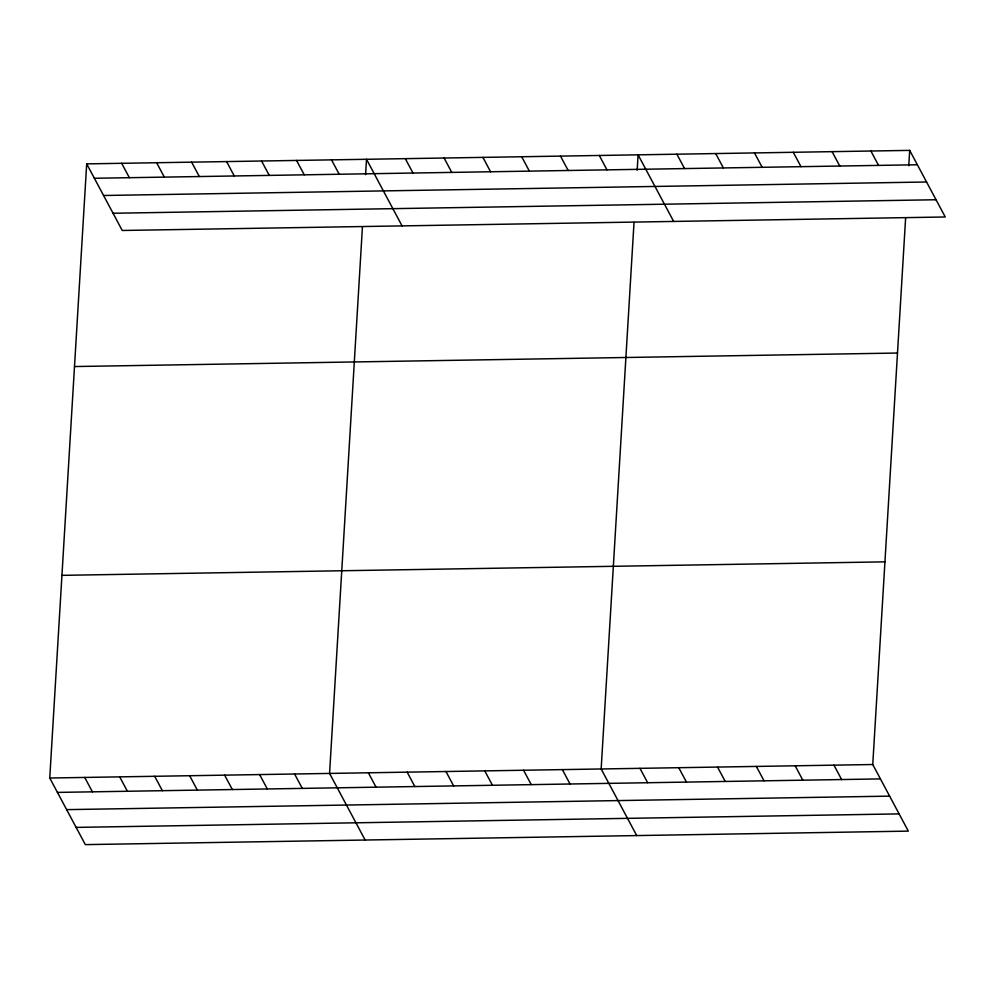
<?xml version="1.0" encoding="UTF-8"?>
<svg xmlns="http://www.w3.org/2000/svg" width="995" height="995" viewBox="0 0 995 995"><rect width="100%" height="100%" fill="white"/><g stroke="black" fill="none" stroke-linecap="round" stroke-linejoin="round"><path stroke-width="1.49" d="M905.624 217.93L872.752 764.521L908.311 831.123L85.321 844.618L49.75 778.015L86.689 163.876L909.691 150.382L945.25 216.985L122.248 230.479L86.689 163.876M362.441 226.835L329.569 773.426L365.14 840.029M365.588 174.635L366.508 159.287L402.067 225.89M634.026 222.382L601.154 768.973L636.725 835.576M637.173 170.182L638.093 154.834L673.665 221.437M908.758 165.73L909.691 150.382M94.363 178.267L917.365 164.76M103.567 195.493L926.569 181.998M113.044 213.253L936.046 199.746M74.501 366.546L897.49 353.038M61.939 575.346L884.941 561.852M49.75 778.015L872.752 764.521M57.436 792.406L880.426 778.911M66.628 809.631L889.629 796.137M76.117 827.392L899.107 813.898M870.886 151.016L878.573 165.394M832.094 151.65L839.768 166.041M793.289 152.285L800.975 166.675M754.496 152.919L762.17 167.309M715.691 153.553L723.377 167.944M676.899 154.2L684.572 168.578M599.301 155.469L606.975 169.859M560.496 156.103L568.182 170.493M521.703 156.737L529.377 171.128M833.947 765.155L841.633 779.545M482.898 157.372L490.585 171.762M795.154 765.789L802.828 780.179M444.106 158.018L451.78 172.396M756.349 766.424L764.036 780.814M405.301 158.653L412.987 173.03M717.557 767.058L725.231 781.448M678.752 767.705L686.438 782.082M331.534 159.859L339.208 174.249M639.959 768.339L647.645 782.717M296.547 160.431L304.234 174.821M261.573 161.003L269.259 175.394M562.362 769.608L570.048 783.998M226.599 161.576L234.273 175.966M523.557 770.242L531.243 784.632M191.625 162.16L199.298 176.538M484.764 770.876L492.45 785.266M156.638 162.732L164.324 177.11M121.664 163.304L129.35 177.695M445.959 771.523L453.645 785.901M407.166 772.157L414.853 786.535M368.374 772.792L376.048 787.182M294.595 773.998L302.269 788.388M259.62 774.57L267.294 788.96M224.634 775.142L232.32 789.532M189.659 775.727L197.346 790.105M154.685 776.299L162.359 790.677M119.711 776.871L127.385 791.261M84.724 777.443L92.411 791.833"/></g></svg>
